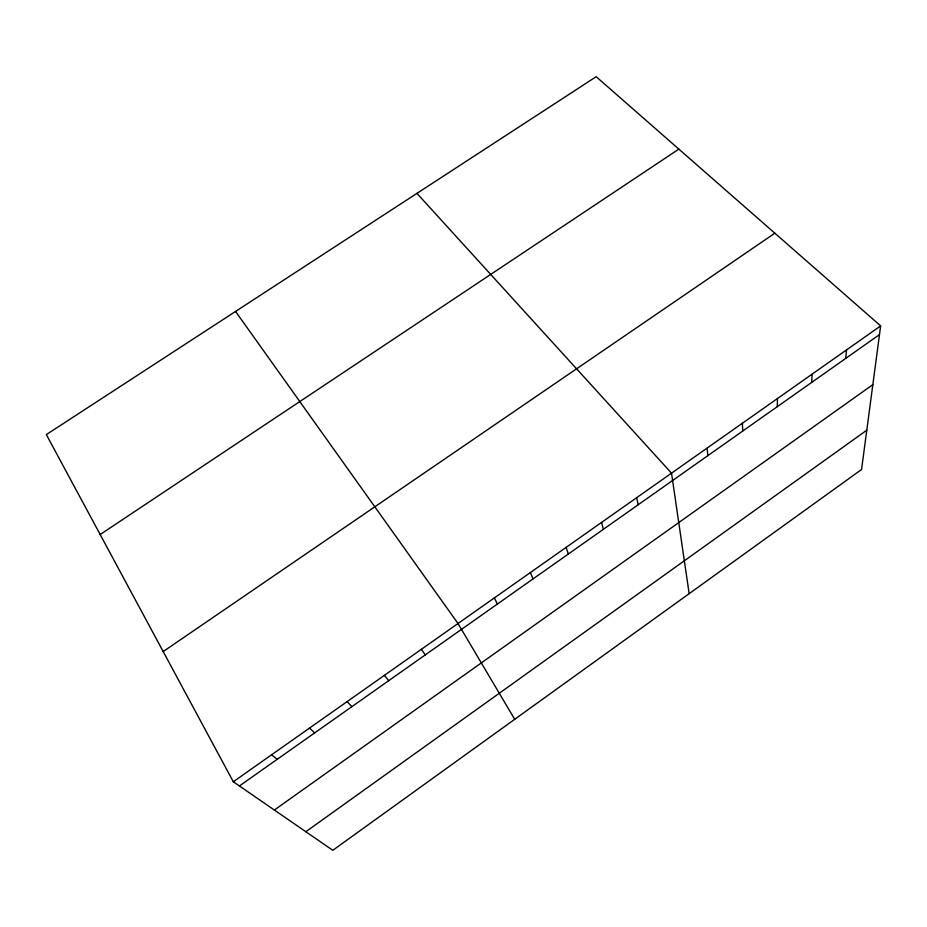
<?xml version="1.0" encoding="UTF-8"?>
<svg xmlns="http://www.w3.org/2000/svg" width="927" height="927" viewBox="0 0 927 927"><rect width="100%" height="100%" fill="white"/><g stroke="black" fill="none" stroke-linecap="round" stroke-linejoin="round"><path stroke-width="1.39" d="M777.336 406.629L777.405 398.587M811.67 382.422L812.11 374.149M845.725 358.413L846.525 349.908M880.65 325.887L861.565 469.502L332.805 850.302L233.303 781.751L46.35 434.589L596.188 76.698L880.65 325.887L233.303 781.751M305.84 831.728L866.791 430.198M274.346 810.036L872.84 384.647M239.421 785.969L879.491 334.601M163.187 651.554L774.845 233.198M100.174 534.531L678.854 149.108M271.576 754.81L277.231 759.306M309.502 728.089L314.705 732.875M347.115 701.612L351.878 706.675M416.953 193.361L671.519 473.152L689.155 593.674M384.392 675.354L388.714 680.685M235.551 311.437L458.008 623.512L514.705 719.306M421.356 649.317L425.25 654.926M494.346 597.927L497.405 604.045M530.383 572.55L533.025 578.923M566.107 547.382L568.355 554.01M601.542 522.434L603.384 529.305M636.675 497.695L638.135 504.798M707.116 448.089L707.799 455.667M742.411 423.233L742.712 431.055"/></g></svg>
